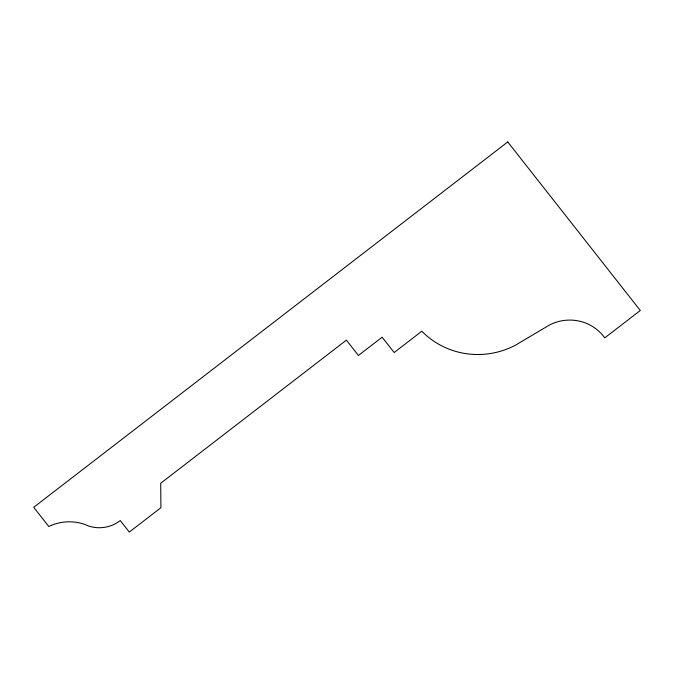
<?xml version="1.0" encoding="UTF-8"?>
<svg xmlns="http://www.w3.org/2000/svg" width="674" height="674" viewBox="0 0 674 674"><rect width="100%" height="100%" fill="white"/><g stroke="black" fill="none" stroke-linecap="round" stroke-linejoin="round"><path stroke-width="1.01" d="M507.749 141.936L33.7 507.311L48.764 526.47A47.054 45.883 -26.5 0 1 84.84 524.431A33.464 32.63 -26.5 0 0 120.267 520.572L129.307 532.064L160.909 507.707L160.707 483.25L346.377 340.143L358.425 355.468L382.133 337.194L394.18 352.519L421.831 331.204A79.481 77.51 -26.5 0 0 515.366 345.248L549.984 324.725A43.768 42.681 -26.5 0 1 604.746 337.885L640.3 310.478L507.749 141.936"/></g></svg>
